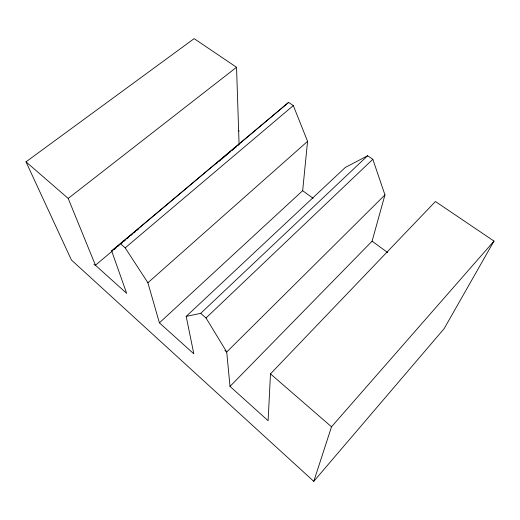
<?xml version="1.0" encoding="UTF-8"?>
<svg xmlns="http://www.w3.org/2000/svg" width="520" height="520" viewBox="0 0 520 520"><rect width="100%" height="100%" fill="white"/><g stroke="black" fill="none" stroke-linecap="round" stroke-linejoin="round"><path stroke-width="0.78" d="M237.842 145.502L239.089 144.456L236.542 67.269L194.136 38.643L26 161.837L71.422 260.007L313.781 481.357L444.125 328.666L494 241.072L435.409 201.519L270.485 373.88L268.112 420.719L230.009 386.406L226.72 352.014L206.031 317.98L200.694 313.346L186.192 316.407L193.817 353.821L159.412 322.842L147.894 282.763L125.19 247.864L120.439 243.744L111.651 250.919L126.659 293.345L95.44 265.233L93.951 264.641M159.412 322.842L302.659 190.691L307.574 141.349L293.306 105.593L288.6 102.414L111.651 250.919M230.009 386.406L372.086 241.189L384.943 194.916L372.834 159.276L367.614 155.753L345.293 167.459L186.192 316.407M313.781 481.357L331.513 426.803L494 241.072M384.943 194.916L226.72 352.014L224.887 350.409M206.031 317.98L372.834 159.276M200.694 313.346L367.614 155.753M147.894 282.763L307.574 141.349M125.19 247.864L293.306 105.593M120.439 243.744L288.6 102.414M112.853 250.594L95.44 265.233L68.198 198.432L26 161.837M114.095 249.548L115.96 247.982M117.826 246.409L119.067 245.362M120.933 243.796L122.181 242.749M124.046 241.183L125.288 240.136M127.153 238.569L128.394 237.523M130.884 235.43L132.126 234.383M133.998 232.817L135.239 231.77M137.105 230.204L138.346 229.158M216.08 163.8L217.321 162.754M218.569 161.707L220.435 160.141M221.676 159.094L227.272 154.388M228.514 153.341L230.38 151.775M231.628 150.728L233.493 149.162M234.734 148.115L236.6 146.549M68.198 198.432L236.542 67.269M238.635 130.669L239.181 131.06M302.659 190.691L313.105 198.289M372.086 241.189L387.738 252.571M270.485 373.88L331.513 426.803"/></g></svg>
